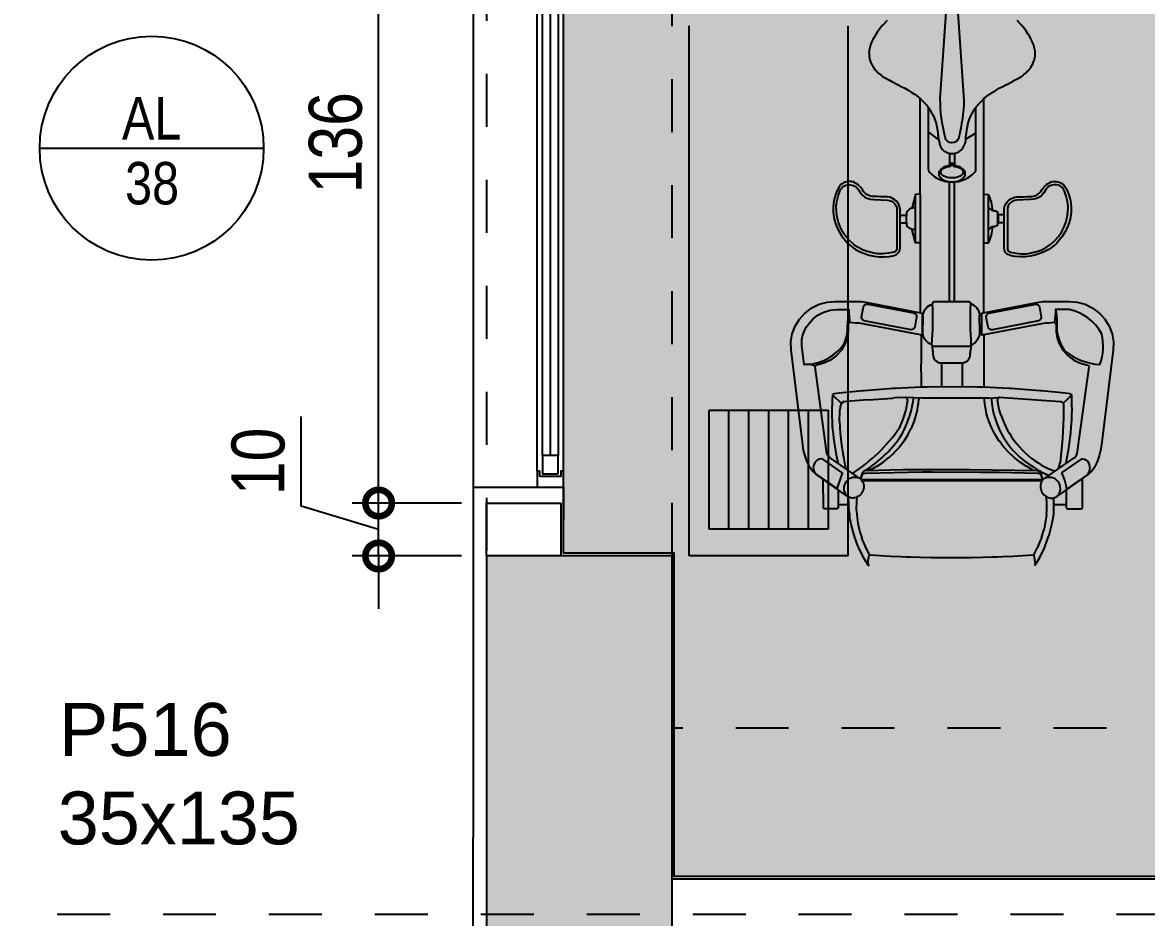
# Model space of a CAD drawing. Header units: metres. Extents: x -23 to 570, y -54 to 184.
# Drawn here: x -22.256 to -20.134, y 3.198 to 4.887 of the extents above; entities that cross this region are included whole.
import ezdxf
from ezdxf.enums import TextEntityAlignment as Align

# ---------------------------------------------------------------- set-up
doc = ezdxf.new("R2010")
doc.units = ezdxf.units.M
doc.header["$PDMODE"] = 35
doc.linetypes.add('DASHEDX2', pattern=[1.5, 1, -0.5])
doc.linetypes.add('ESTILO_TQS_0004', pattern=[1.12, 0.5, -0.2, 0.01, -0.2, 0.01, -0.2])
for name, color, linetype in [('1', 232, 'DASHEDX2'), ('12', 232, 'Continuous'), ('205', 232, 'ESTILO_TQS_0004'), ('4', 2, 'Continuous'), ('9', 232, 'Continuous'), ('ARQ-DIM', 2, 'Continuous'), ('ARQ-PRJ', 7, 'DASHEDX2'), ('ARQ-SIM', 1, 'Continuous'), ('LAY', 7, 'Continuous'), ('PUC$0$ARQ-ALV ACAB', 4, 'Continuous'), ('PUC$0$ARQ-ALV OSSO', 5, 'Continuous'), ('PUC$0$ARQ-AUX', 7, 'Continuous'), ('PUC$0$ARQ-CAX @ 1', 1, 'Continuous')]:
    doc.layers.add(name, color=color, linetype=linetype)
doc.layers.add('PUC$0$ARQ-FORRO', color=9, linetype='Continuous', lineweight=5)
doc.styles.add('Adesa', font='ARIALN.TTF')
doc.styles.get("Standard").update_dxf_attribs({"font": 'arial.ttf'})
doc.dimstyles.new('ADESA 1-0050', dxfattribs={"dimtxt": 0.1, "dimasz": 0.1, "dimexe": 0.05, "dimexo": 0.05, "dimgap": 0.03, "dimtad": 1, "dimdec": 1, "dimlfac": 100, "dimzin": 12, "dimtxsty": 'Adesa', "dimblk": 'DOTSMALL', "dimcen": 1, "dimdle": 0.05, "dimclrd": 1, "dimclre": 1, "dimclrt": 256, "dimazin": 3, "dimtm": 1e-09, "dimtfac": 1, "dimtdec": 1, "dimtmove": 1, "dimatfit": 0, "dimldrblk": 'DOTSMALL', "dimfxl": 0.8, "dimtvp": 2, "dimtolj": 1, "dimtzin": 0, "dimarcsym": 0})

# ---------------------------------------------------------------- blocks, each defined once
blk = doc.blocks.new('_DotSmall')
at = {"color": 0, "linetype": 'ByBlock', "const_width": 0.5}
blk.add_lwpolyline([(-0.0625, 0, 1), (0.0625, 0, 1)], format="xyb", close=True, dxfattribs=at)
blk = doc.blocks.new('*D371')
at = {"layer": 'ARQ-DIM', "color": 1, "lineweight": -2, "transparency": 16777216}
for p, q in [((-21.7299, 3.9738), (-21.7299, 4.1432)), ((-21.5838, 3.9799), (-21.5838, 4.0799)), ((-21.5838, 3.9299), (-21.7299, 3.9738)), ((-21.4274, 3.9799), (-21.6338, 3.9799)), ((-21.5838, 3.88), (-21.5838, 3.9799)), ((-21.5838, 3.88), (-21.5838, 3.9799)), ((-21.4274, 3.88), (-21.6338, 3.88)), ((-21.5838, 3.88), (-21.5838, 3.78))]:
    blk.add_line(p, q, dxfattribs=at)
at = {"layer": 'Defpoints', "color": 0, "transparency": 16777216}
for p in [(-21.5838, 3.9799), (-21.3774, 3.9799, 0), (-21.3774, 3.88, 0)]:
    blk.add_point(p, dxfattribs=at)
at = {"layer": 'ARQ-DIM', "color": 1, "lineweight": -2, "transparency": 16777216, "xscale": 0.1, "yscale": 0.1, "zscale": 0.1}
for p, rotation in [((-21.5838, 3.9799), 270), ((-21.5838, 3.88), 90)]:
    blk.add_blockref('_DotSmall', p, dxfattribs=dict(at, rotation=rotation))
at = {"layer": 'ARQ-DIM', "transparency": 16777216, "insert": (-21.8109, 4.0585), "char_height": 0.1, "attachment_point": 5, "rotation": 90, "style": 'Adesa'}
blk.add_mtext('\\A1;10', dxfattribs=at)
blk = doc.blocks.new('*D372')
at = {"layer": 'ARQ-DIM', "color": 1, "lineweight": -2, "transparency": 16777216}
for p, q in [((-21.5838, 3.9299), (-21.5838, 5.3899)), ((-21.4274, 5.3399), (-21.6338, 5.3399)), ((-21.4274, 3.9799), (-21.6338, 3.9799))]:
    blk.add_line(p, q, dxfattribs=at)
at = {"layer": 'Defpoints', "color": 0, "transparency": 16777216}
for p in [(-21.5838, 5.3399), (-21.3774, 5.3399, 0), (-21.3774, 3.9799, 0)]:
    blk.add_point(p, dxfattribs=at)
at = {"layer": 'ARQ-DIM', "color": 1, "lineweight": -2, "transparency": 16777216, "xscale": 0.1, "yscale": 0.1, "zscale": 0.1}
for p, rotation in [((-21.5838, 5.3399), 90), ((-21.5838, 3.9799), 270)]:
    blk.add_blockref('_DotSmall', p, dxfattribs=dict(at, rotation=rotation))
at = {"layer": 'ARQ-DIM', "transparency": 16777216, "insert": (-21.6649, 4.6599), "char_height": 0.1, "attachment_point": 5, "rotation": 90, "style": 'Adesa'}
blk.add_mtext('\\A1;136', dxfattribs=at)
blk = doc.blocks.new('A$Cf91409fb')
at = {"layer": 'LAY'}
for points in [[(-11.8207, 0.8257), (-11.8282, 0.8178), (-11.8293, 0.8165), (-11.8297, 0.8161), (-11.8351, 0.8094), (-11.837, 0.8066), (-11.8391, 0.8037), (-11.8411, 0.8008), (-11.8439, 0.7961), (-11.8464, 0.792), (-11.8473, 0.7901), (-11.848, 0.7889), (-11.8497, 0.7849), (-11.8505, 0.783), (-11.8511, 0.7816), (-11.8519, 0.7791), (-11.853, 0.7756), (-11.8534, 0.7742), (-11.8536, 0.7733), (-11.8537, 0.7729), (-11.8544, 0.7681), (-11.8545, 0.7673), (-11.8547, 0.7662), (-11.8546, 0.7614), (-11.8546, 0.7606), (-11.8546, 0.7596), (-11.8545, 0.7586), (-11.8539, 0.7555), (-11.8535, 0.7531), (-11.8532, 0.7518), (-11.8524, 0.7496), (-11.8511, 0.7458), (-11.8507, 0.7448), (-11.8502, 0.7439), (-11.8474, 0.7388), (-11.8472, 0.7385), (-11.8471, 0.7382), (-11.8435, 0.7334), (-11.8427, 0.7324), (-11.8426, 0.7322), (-11.8391, 0.7286), (-11.8371, 0.7265), (-11.8368, 0.7262), (-11.8343, 0.7243), (-11.8306, 0.7214), (-11.8298, 0.7209), (-11.829, 0.7203), (-11.8256, 0.7181), (-11.8172, 0.7135), (-11.8161, 0.7129), (-11.813, 0.7111), (-11.8011, 0.7052), (-11.8009, 0.7051), (-11.7925, 0.7008), (-11.7895, 0.6993), (-11.787, 0.6979), (-11.7808, 0.6944), (-11.7789, 0.6933), (-11.775, 0.6907), (-11.7702, 0.6876), (-11.769, 0.6868), (-11.7653, 0.6839), (-11.7606, 0.6803), (-11.7599, 0.6798), (-11.7575, 0.6776), (-11.7539, 0.6743), (-11.7521, 0.6725), (-11.7469, 0.667), (-11.7463, 0.6661), (-11.7445, 0.6638), (-11.7411, 0.6594), (-11.7383, 0.6548), (-11.7377, 0.6539), (-11.7358, 0.6507), (-11.7347, 0.6487), (-11.7346, 0.6484), (-11.7319, 0.6424), (-11.7312, 0.6407), (-11.7309, 0.64), (-11.7282, 0.6317), (-11.7281, 0.631), (-11.7279, 0.6304), (-11.7275, 0.6284), (-11.7263, 0.6226), (-11.7258, 0.6193), (-11.7255, 0.618), (-11.7249, 0.6137), (-11.7238, 0.6053), (-11.723, 0.6004), (-11.7229, 0.5995), (-11.7218, 0.5946), (-11.7218, 0.5944), (-11.7215, 0.5927), (-11.7201, 0.5888), (-11.7201, 0.5886), (-11.7198, 0.5879), (-11.7177, 0.5838), (-11.7175, 0.5836, 0.449809), (-11.6783, 0.5835, 0.159486), (-11.6719, 0.6053), (-11.6708, 0.6137), (-11.6702, 0.618), (-11.67, 0.6193), (-11.6694, 0.6226), (-11.6682, 0.6284), (-11.6678, 0.6304), (-11.6677, 0.631), (-11.6675, 0.6317), (-11.6648, 0.64), (-11.6645, 0.6407), (-11.6638, 0.6424), (-11.6611, 0.6484), (-11.661, 0.6487), (-11.66, 0.6507), (-11.658, 0.6539), (-11.6575, 0.6548), (-11.6547, 0.6594), (-11.6513, 0.6638), (-11.6495, 0.6661), (-11.6488, 0.667), (-11.6436, 0.6725), (-11.6419, 0.6743), (-11.6383, 0.6776), (-11.6358, 0.6798), (-11.6351, 0.6803), (-11.6305, 0.6839), (-11.6267, 0.6868), (-11.6255, 0.6876), (-11.6207, 0.6907), (-11.6168, 0.6933), (-11.6149, 0.6944), (-11.6087, 0.6979), (-11.6062, 0.6993), (-11.6033, 0.7008), (-11.5948, 0.7051), (-11.5947, 0.7052), (-11.5828, 0.7111), (-11.5797, 0.7129), (-11.5786, 0.7135), (-11.5702, 0.7181), (-11.5668, 0.7203), (-11.5659, 0.7209), (-11.5652, 0.7214), (-11.5615, 0.7243), (-11.559, 0.7262), (-11.5587, 0.7265), (-11.5566, 0.7286), (-11.5531, 0.7322), (-11.553, 0.7324), (-11.5522, 0.7334), (-11.5486, 0.7382), (-11.5485, 0.7385), (-11.5483, 0.7388), (-11.5455, 0.7439), (-11.545, 0.7448), (-11.5447, 0.7458), (-11.5433, 0.7496), (-11.5425, 0.7518), (-11.5423, 0.7531), (-11.5418, 0.7555), (-11.5412, 0.7586), (-11.5411, 0.7596), (-11.5411, 0.7606), (-11.5411, 0.7614), (-11.5411, 0.7662), (-11.5412, 0.7673), (-11.5413, 0.7681), (-11.542, 0.7729), (-11.5421, 0.7733), (-11.5423, 0.7742), (-11.5427, 0.7756), (-11.5438, 0.7791), (-11.5446, 0.7816), (-11.5452, 0.783), (-11.546, 0.7849), (-11.5478, 0.7889), (-11.5484, 0.7901), (-11.5494, 0.792), (-11.5518, 0.7961), (-11.5546, 0.8008), (-11.5566, 0.8037), (-11.5587, 0.8066), (-11.5607, 0.8094), (-11.5661, 0.8161), (-11.5664, 0.8165), (-11.5675, 0.8178), (-11.575, 0.8257)], [(-11.6874, 0.8488), (-11.6754, 0.6754, -0.047348), (-11.6849, 0.605, -0.812276), (-11.711, 0.6057, -0.059627), (-11.7202, 0.6782), (-11.7081, 0.8504)], [(-11.7422, 0.5438, 0.189826), (-11.7407, 0.5393, 0.431689), (-11.6549, 0.5393, 0.202758), (-11.6533, 0.5433), (-11.6533, 0.6611)], [(-11.7028, 0.5518, 0.067265), (-11.7119, 0.5495, 0.088718), (-11.7188, 0.5452, 0.129004), (-11.7226, 0.5396, 0.157649), (-11.7227, 0.5336, 0.129514), (-11.7189, 0.5279, 0.089074), (-11.712, 0.5237, 0.067411), (-11.7029, 0.5213, 0.061203), (-11.693, 0.5213, 0.067469), (-11.684, 0.5237, 0.089215), (-11.677, 0.528, 0.129714), (-11.6733, 0.5336, 0.157646), (-11.6733, 0.5396, 0.128803), (-11.6771, 0.5452, 0.088579), (-11.6841, 0.5495, 0.067208), (-11.6932, 0.5518, 0.061205)], [(-11.6932, 0.5518, 0.97229), (-11.7028, 0.5518)], [(-11.6989, 0.5563), (-11.6989, 0.5546), (-11.6989, 0.5538, -0.15411), (-11.6992, 0.5529), (-11.7013, 0.5499)], [(-11.6971, 0.5563), (-11.6971, 0.5546), (-11.6971, 0.5538, 0.15411), (-11.6968, 0.5529), (-11.6947, 0.5499)], [(-11.7013, 0.5499, 0.053785), (-11.7093, 0.5485, 0.076535), (-11.7155, 0.5457, 0.135428), (-11.7189, 0.5419, 0.199813), (-11.7191, 0.5378, 0.145196), (-11.716, 0.534, 0.081147), (-11.7101, 0.5311, 0.055317), (-11.7023, 0.5295, 0.048771), (-11.6938, 0.5295, 0.055279), (-11.6859, 0.5311, 0.081034), (-11.68, 0.534, 0.144967), (-11.6769, 0.5378, 0.19984), (-11.6771, 0.5419, 0.135649), (-11.6805, 0.5457, 0.076635), (-11.6867, 0.5485, 0.053818), (-11.6947, 0.5499, 0.04885)], [(-11.6211, 0.4672, 0.093667), (-11.6291, 0.4972)], [(-11.7666, 0.4724), (-11.7698, 0.4719), (-11.7725, 0.4714), (-11.7747, 0.4709), (-11.7755, 0.4707), (-11.777, 0.4702), (-11.778, 0.4697), (-11.7782, 0.4695), (-11.7814, 0.4665), (-11.7831, 0.4651, 0.083956), (-11.7838, 0.44, 0.243568), (-11.7782, 0.434), (-11.778, 0.4339), (-11.777, 0.4334), (-11.7755, 0.4329), (-11.7747, 0.4327), (-11.7725, 0.4322), (-11.7698, 0.4317), (-11.7666, 0.4311)], [(-11.6291, 0.4062, 0.093667), (-11.6211, 0.4362)], [(-11.8699, -0.0401), (-11.8694, -0.0407), (-11.8679, -0.0423), (-11.8667, -0.0442), (-11.8657, -0.0463), (-11.865, -0.0485), (-11.8648, -0.049), (-11.8644, -0.0513), (-11.8643, -0.0537), (-11.8644, -0.056), (-11.8648, -0.0584), (-11.8655, -0.0608), (-11.8665, -0.0631), (-11.8677, -0.0653), (-11.8692, -0.0673), (-11.8708, -0.0692), (-11.8727, -0.0709), (-11.8747, -0.0723), (-11.8768, -0.0735), (-11.879, -0.0745), (-11.8812, -0.0751), (-11.8835, -0.0754), (-11.8841, -0.0755), (-11.8864, -0.0756), (-11.8887, -0.0753), (-11.8908, -0.0747), (-11.8915, -0.0744), (-11.8978, -0.0707), (-11.9559, -0.0298), (-11.9612, -0.025), (-11.966, -0.0183), (-11.9703, -0.01), (-11.9722, -0.0052), (-11.9755, 0.0038), (-11.9781, 0.0139), (-11.9799, 0.0249), (-12.0019, 0.2043), (-12.0023, 0.2195), (-11.9997, 0.2345), (-11.9943, 0.2488), (-11.9862, 0.2619), (-11.9757, 0.2733), (-11.9746, 0.2742), (-11.9624, 0.2833), (-11.9486, 0.2901), (-11.9337, 0.2942), (-11.9184, 0.2956), (-11.8802, 0.2957), (-11.8688, 0.2952), (-11.8577, 0.2936), (-11.7541, 0.2735), (-11.7541, 0.2316), (-11.8662, 0.2533), (-11.8731, 0.2543), (-11.8802, 0.2546), (-11.8909, 0.2557, 0.301439), (-11.8941, 0.2527, -0.114381), (-11.8998, 0.216), (-11.8998, 0.2159), (-11.9067, 0.2038), (-11.916, 0.1933), (-11.9272, 0.1848), (-11.94, 0.1787), (-11.9515, 0.1757), (-11.9538, 0.1752), (-11.9548, 0.1748), (-11.9556, 0.1742), (-11.9562, 0.1733), (-11.9563, 0.173), (-11.9565, 0.1721), (-11.9574, 0.1734), (-11.9575, 0.1735), (-11.9585, 0.1742), (-11.9592, 0.1746), (-11.9621, 0.1754), (-11.9649, 0.1762), (-11.9689, 0.1764), (-11.9727, 0.1765), (-11.9768, 0.1762), (-11.9812, 0.212), (-11.9815, 0.2234, -0.383943), (-11.9089, 0.2803), (-11.8928, 0.2803), (-11.8927, 0.2759), (-11.8926, 0.2719), (-11.8924, 0.2676), (-11.8921, 0.2639), (-11.8917, 0.2606), (-11.8914, 0.2579), (-11.8909, 0.2558)], [(-11.7334, 0.1924, 0.349614), (-11.7209, 0.1797), (-11.6765, 0.1797, 0.349601), (-11.6635, 0.196), (-11.6634, 0.197), (-11.6632, 0.1989), (-11.6628, 0.2022), (-11.6625, 0.2044), (-11.6621, 0.2078), (-11.662, 0.2089), (-11.6618, 0.2109), (-11.6615, 0.2139, -0.027381), (-11.6625, 0.2911, 0.400188), (-11.6678, 0.295), (-11.7317, 0.295, 0.344495), (-11.7353, 0.2902, -0.031058), (-11.7367, 0.2144, -0.314039), (-11.753, 0.2352), (-11.7523, 0.2698, -0.318493), (-11.7353, 0.2902)], [(-11.6453, 0.2708, 0.27166), (-11.6625, 0.2911)], [(-11.5046, 0.2557), (-11.5153, 0.2546), (-11.5224, 0.2543), (-11.5293, 0.2533), (-11.6414, 0.2316), (-11.6414, 0.2328), (-11.6414, 0.235), (-11.6414, 0.2359), (-11.6414, 0.2388), (-11.6414, 0.2427), (-11.6414, 0.249), (-11.6414, 0.2507), (-11.6414, 0.2594), (-11.6414, 0.2603), (-11.6414, 0.2665), (-11.6414, 0.2694), (-11.6414, 0.2712), (-11.6414, 0.2735), (-11.5378, 0.2936), (-11.5267, 0.2952), (-11.5153, 0.2957), (-11.4771, 0.2956), (-11.4617, 0.2942), (-11.4469, 0.2901), (-11.4331, 0.2833), (-11.4208, 0.2742), (-11.4197, 0.2733), (-11.4093, 0.2619), (-11.4012, 0.2488), (-11.3957, 0.2345), (-11.3932, 0.2195), (-11.3936, 0.2043), (-11.4156, 0.0249), (-11.4174, 0.0139), (-11.42, 0.0038), (-11.4232, -0.0052), (-11.4251, -0.01), (-11.4294, -0.0183), (-11.4343, -0.025), (-11.4395, -0.0298), (-11.4976, -0.0707, 0.796532), (-11.5238, -0.0387), (-11.5255, -0.0401), (-11.526, -0.0407), (-11.5275, -0.0423), (-11.5288, -0.0442), (-11.5298, -0.0463), (-11.5305, -0.0485), (-11.5306, -0.049), (-11.5311, -0.0513), (-11.5312, -0.0537), (-11.5311, -0.056), (-11.5306, -0.0584), (-11.5299, -0.0608), (-11.529, -0.0631), (-11.5277, -0.0653), (-11.5263, -0.0673), (-11.5246, -0.0692), (-11.5228, -0.0709), (-11.5208, -0.0723), (-11.5187, -0.0735), (-11.5165, -0.0745), (-11.5142, -0.0751), (-11.512, -0.0754), (-11.5114, -0.0755), (-11.509, -0.0756), (-11.5068, -0.0753), (-11.5046, -0.0747), (-11.5039, -0.0744), (-11.5019, -0.0736), (-11.5016, -0.0734), (-11.5, -0.0724), (-11.4976, -0.0707)], [(-11.5027, 0.2803, -0.070135), (-11.5003, 0.2535, 0.168646), (-11.4853, 0.2025, 0.152931), (-11.4186, 0.1762, 0.161102), (-11.4159, 0.2347, 0.2253), (-11.4771, 0.2803), (-11.5027, 0.2803, -0.046233), (-11.5046, 0.2557, -0.30186), (-11.5014, 0.2527), (-11.5014, 0.2449, 0.104633), (-11.4957, 0.216), (-11.4956, 0.2159), (-11.4888, 0.2038), (-11.4795, 0.1933), (-11.4683, 0.1848), (-11.4555, 0.1787), (-11.4439, 0.1757), (-11.4417, 0.1752), (-11.4407, 0.1748), (-11.4398, 0.1742), (-11.4393, 0.1733), (-11.4392, 0.173), (-11.4391, 0.1724)], [(-11.9022, 0.2147, 0.116824), (-11.8951, 0.247)], [(-11.7367, 0.2144, 0.365363), (-11.7327, 0.2112), (-11.6656, 0.2112, 0.267959), (-11.6453, 0.2348)], [(-11.9708, 0.1764, 0.223445), (-11.9022, 0.2147)], [(-11.4828, -0.0106), (-11.4825, -0.0093), (-11.481, -0.0014), (-11.4779, 0.0146), (-11.4773, 0.0184), (-11.4766, 0.0232), (-11.4747, 0.0383), (-11.4736, 0.0474), (-11.4728, 0.0583), (-11.4719, 0.0717), (-11.4717, 0.0784), (-11.4713, 0.0937), (-11.4715, 0.0986), (-11.4719, 0.118, 0.26476), (-11.4747, 0.121), (-11.4841, 0.1221), (-11.5293, 0.1267), (-11.5316, 0.127), (-11.5792, 0.1306), (-11.5854, 0.131), (-11.5907, 0.1313), (-11.6384, 0.1335), (-11.6415, 0.1336), (-11.65, 0.1338), (-11.6977, 0.1344), (-11.7454, 0.1338), (-11.7539, 0.1336), (-11.757, 0.1335), (-11.8048, 0.1313), (-11.8101, 0.131), (-11.8163, 0.1306), (-11.8639, 0.127), (-11.8662, 0.1267), (-11.9113, 0.1221), (-11.9207, 0.121, 0.439167), (-11.9235, 0.118, 0.078917), (-11.9131, -0.0102)], [(-11.7962, 0.0388, 0.102103), (-11.7716, 0.1064)], [(-11.782, 0.1102, 0.350831), (-11.7864, 0.1144)], [(-11.6238, 0.1134, 0.250366), (-11.5451, -0.0163)], [(-11.6091, 0.1144, 0.38785), (-11.6119, 0.1093)], [(-11.9041, 0.1058, 0.181418), (-11.9093, 0.0936)], [(-11.487, 0.1016, 0.358317), (-11.493, 0.106)], [(-11.4925, -0.002, 0.035263), (-11.487, 0.1016)], [(-11.9106, 0.0697, 0.041298), (-11.8983, -0.0204)], [(-11.6054, 0.0805, 0.181556), (-11.529, -0.0133)], [(-11.8859, -0.029, 0.100821), (-11.7977, 0.0564)], [(-11.8615, -0.0235, 0.094666), (-11.7962, 0.0388)], [(-11.4397, -0.0099, -0.262772), (-11.4422, -0.0314), (-11.443, -0.0321), (-11.4436, -0.0326), (-11.48, -0.0578), (-11.4805, -0.0581), (-11.481, -0.0583, -0.262293), (-11.482, -0.0569, 0.067039), (-11.4866, -0.0366, -0.081114), (-11.4906, -0.0283), (-11.4903, -0.0278), (-11.4898, -0.0273), (-11.4534, -0.002), (-11.4528, -0.0017), (-11.4519, -0.0014, -0.29489), (-11.4397, -0.01)], [(-11.913, -0.06), (-11.913, -0.0928), (-11.9131, -0.0938), (-11.9138, -0.0949), (-11.9149, -0.0957), (-11.9162, -0.0959), (-11.9391, -0.0959, -0.41262), (-11.9407, -0.0944), (-11.9407, -0.0944), (-11.9407, -0.0932), (-11.9409, -0.0404)], [(-11.8716, -0.0387, 0.796551), (-11.8978, -0.0707)], [(-11.5299, -0.0412, 0.456939), (-11.5278, -0.0371)], [(-11.4825, -0.0601), (-11.4825, -0.0637), (-11.4825, -0.0685), (-11.4825, -0.073), (-11.4825, -0.0773), (-11.4825, -0.0812), (-11.4825, -0.0846), (-11.4825, -0.0875), (-11.4825, -0.0897), (-11.4825, -0.0914), (-11.4825, -0.0924), (-11.4825, -0.0928), (-11.4823, -0.0938), (-11.4816, -0.0949), (-11.4806, -0.0957), (-11.4793, -0.0959), (-11.4547, -0.0959, 0.406198), (-11.4517, -0.0933), (-11.4514, -0.0381)], [(-11.8934, -0.083, 0.043548), (-11.8912, -0.1098)], [(-11.5063, -0.1098, 0.042725), (-11.5061, -0.0751)], [(-11.8778, -0.1071, 0.069926), (-11.8685, -0.15)], [(-11.852, -0.1834, 0.329081), (-11.8548, -0.1852)], [(-11.8568, -0.199, 0.136009), (-11.8547, -0.2043)]]:
    blk.add_lwpolyline(points, format="xyb", dxfattribs=at)
for points in [[(-11.7578, 0.4977), (-11.7578, 0.6778)], [(-11.7422, 0.5433), (-11.7422, 0.6609)], [(-11.638, 0.4059), (-11.638, 0.6778)], [(-11.7422, 0.615), (-11.729, 0.6047), (-11.7231, 0.601)], [(-11.6533, 0.6132), (-11.672, 0.6016)], [(-11.703, 0.5753), (-11.703, 0.5714), (-11.703, 0.5697), (-11.703, 0.5517)], [(-11.6928, 0.5517), (-11.6928, 0.5753)], [(-11.7031, 0.5214), (-11.7031, 0.295)], [(-11.693, 0.295), (-11.693, 0.4354), (-11.693, 0.5214)], [(-11.7578, 0.4059), (-11.7666, 0.4062), (-11.7666, 0.4974), (-11.7737, 0.4711)], [(-11.7578, 0.4977), (-11.7666, 0.4974)], [(-11.7578, 0.4977), (-11.7578, 0.2742)], [(-11.638, 0.4977), (-11.6291, 0.4974)], [(-11.638, 0.2742), (-11.638, 0.4059), (-11.6291, 0.4062), (-11.6289, 0.4972)], [(-11.6289, 0.4724), (-11.6245, 0.4688), (-11.6236, 0.4682), (-11.6225, 0.4677), (-11.622, 0.4675), (-11.6213, 0.4674), (-11.6203, 0.4672), (-11.6191, 0.4671), (-11.6185, 0.467), (-11.6173, 0.4667), (-11.6171, 0.4667), (-11.616, 0.4664), (-11.6152, 0.4661), (-11.6142, 0.4657), (-11.6138, 0.4655), (-11.6134, 0.4654), (-11.6128, 0.465), (-11.6124, 0.4647), (-11.6122, 0.4644), (-11.6119, 0.464), (-11.6118, 0.4636), (-11.6118, 0.44), (-11.6119, 0.4396), (-11.6122, 0.4391), (-11.6124, 0.4389), (-11.6128, 0.4386), (-11.6134, 0.4382), (-11.6138, 0.438), (-11.6142, 0.4379), (-11.6152, 0.4375), (-11.616, 0.4372), (-11.6171, 0.4369), (-11.6173, 0.4368), (-11.6185, 0.4366), (-11.6191, 0.4365), (-11.6203, 0.4363), (-11.6213, 0.4362), (-11.622, 0.436), (-11.6225, 0.4358), (-11.6236, 0.4354), (-11.6245, 0.4348), (-11.6289, 0.4311)], [(-11.7959, 0.4582), (-11.7846, 0.4582), (-11.7846, 0.4557), (-11.7846, 0.4525), (-11.7846, 0.4491), (-11.7846, 0.4459), (-11.7846, 0.4434), (-11.7959, 0.4434)], [(-11.5995, 0.459), (-11.6107, 0.459), (-11.6107, 0.4565), (-11.6107, 0.4533), (-11.6107, 0.4499), (-11.6107, 0.4467), (-11.6107, 0.4443), (-11.5995, 0.4443)], [(-11.7666, 0.4062), (-11.7737, 0.4324)], [(-11.8951, 0.247), (-11.8928, 0.2803)], [(-11.7541, 0.2702), (-11.7523, 0.2698)], [(-11.646, 0.2693), (-11.6414, 0.2702)], [(-11.6453, 0.2348), (-11.646, 0.2693)], [(-11.6453, 0.2705), (-11.6453, 0.2708)], [(-11.6453, 0.2694), (-11.6453, 0.2705)], [(-11.7541, 0.2354), (-11.753, 0.2352)], [(-11.6453, 0.2348), (-11.6414, 0.2354)], [(-11.756, 0.232), (-11.756, 0.1779)], [(-11.7358, 0.2126), (-11.7356, 0.2109), (-11.7354, 0.2092), (-11.7353, 0.2078), (-11.735, 0.2054), (-11.7346, 0.2022), (-11.7344, 0.2003), (-11.734, 0.197), (-11.7333, 0.1918)], [(-11.6373, 0.1334), (-11.6373, 0.2186), (-11.6373, 0.2271), (-11.6373, 0.2324)], [(-11.6864, 0.2112), (-11.6863, 0.2112)], [(-11.6373, 0.198), (-11.6373, 0.1978)], [(-11.6373, 0.1976), (-11.6373, 0.1978)], [(-11.9341, 0.0087), (-11.9565, 0.1721)], [(-11.756, 0.1618), (-11.756, 0.1779)], [(-11.7178, 0.1797), (-11.7178, 0.1342)], [(-11.6781, 0.1342), (-11.6781, 0.1797)], [(-11.4614, 0.0087), (-11.4391, 0.1717)], [(-11.756, 0.1618), (-11.756, 0.1335)], [(-11.6977, 0.1341), (-11.6977, 0.1344)], [(-11.9234, 0.119), (-11.9065, 0.1027)], [(-11.8656, 0.1093), (-11.9041, 0.1058)], [(-11.8561, 0.1101), (-11.8656, 0.1093)], [(-11.8561, 0.1101), (-11.8097, 0.1132)], [(-11.8169, 0.001), (-11.8067, 0.0105), (-11.8063, 0.0109), (-11.7974, 0.0207), (-11.7968, 0.0213), (-11.789, 0.0316), (-11.7881, 0.0327), (-11.7816, 0.043), (-11.7805, 0.0448), (-11.7754, 0.0548), (-11.774, 0.0575), (-11.7702, 0.0669), (-11.7689, 0.0701), (-11.7662, 0.0792), (-11.7649, 0.0835), (-11.7633, 0.0915), (-11.7622, 0.0971), (-11.7614, 0.1038), (-11.7607, 0.111)], [(-11.7864, 0.1144), (-11.8062, 0.1134), (-11.8097, 0.1132)], [(-11.782, 0.1102), (-11.782, 0.1098), (-11.782, 0.1091), (-11.7853, 0.091), (-11.7905, 0.0734), (-11.7977, 0.0564)], [(-11.7537, 0.1132), (-11.7864, 0.1144)], [(-11.7716, 0.1064), (-11.7708, 0.1107)], [(-11.7708, 0.1107), (-11.7709, 0.1138)], [(-11.7607, 0.111), (-11.7588, 0.1134)], [(-11.6294, 0.113), (-11.7537, 0.1132)], [(-11.5806, 0.001), (-11.5908, 0.0105), (-11.5913, 0.0109), (-11.6001, 0.0207), (-11.6007, 0.0213), (-11.6085, 0.0316), (-11.6094, 0.0327), (-11.6159, 0.043), (-11.617, 0.0448), (-11.6221, 0.0548), (-11.6235, 0.0575), (-11.6273, 0.0669), (-11.6286, 0.0701), (-11.6313, 0.0792), (-11.6326, 0.0835), (-11.6342, 0.0915), (-11.6354, 0.0971), (-11.6361, 0.1038), (-11.6371, 0.1132)], [(-11.6294, 0.113), (-11.6091, 0.1144)], [(-11.6054, 0.0805), (-11.6087, 0.0914), (-11.6119, 0.1093)], [(-11.493, 0.106), (-11.6091, 0.1144)], [(-11.4722, 0.1187), (-11.4767, 0.1144), (-11.4776, 0.1136), (-11.4806, 0.1107), (-11.488, 0.1037)], [(-11.9106, 0.0697), (-11.9097, 0.0874), (-11.9097, 0.0889), (-11.9093, 0.0936)], [(-11.9281, 0.0001), (-11.9293, 0.0012), (-11.9323, 0.0054), (-11.9341, 0.0087)], [(-11.8722, -0.0384), (-11.9281, 0.0001)], [(-11.8536, -0.0232), (-11.8516, -0.0222), (-11.841, -0.0163), (-11.8395, -0.0154), (-11.8286, -0.0082), (-11.8279, -0.0076), (-11.817, 0.0009)], [(-11.5439, -0.0233), (-11.5459, -0.0222), (-11.5566, -0.0163), (-11.558, -0.0154), (-11.5689, -0.0082), (-11.5696, -0.0076), (-11.5805, 0.0009)], [(-11.5232, -0.0384), (-11.4674, 0.0001)], [(-11.4674, 0.0001), (-11.4661, 0.0012), (-11.4631, 0.0054), (-11.4614, 0.0087)], [(-11.544, -0.0171), (-11.5451, -0.0163)], [(-11.5434, -0.0175), (-11.544, -0.0171)], [(-11.5319, -0.0246), (-11.5434, -0.0175)], [(-11.529, -0.0133), (-11.5165, -0.0195), (-11.5033, -0.0247)], [(-11.4925, -0.002), (-11.4931, -0.0048), (-11.4975, -0.0207)], [(-11.8699, -0.0401), (-11.8716, -0.0387)], [(-11.8689, -0.0342), (-11.869, -0.0345), (-11.8705, -0.0397)], [(-11.8672, -0.0308), (-11.8687, -0.0339), (-11.8698, -0.0371)], [(-11.8676, -0.0412), (-11.868, -0.0411), (-11.8692, -0.0409), (-11.8693, -0.0409)], [(-11.8689, -0.0342), (-11.8677, -0.0303), (-11.8657, -0.0259)], [(-11.8679, -0.0426), (-11.8676, -0.0425), (-11.8651, -0.0422)], [(-11.5299, -0.0412), (-11.8676, -0.0412)], [(-11.8664, -0.0299), (-11.8672, -0.0308)], [(-11.8663, -0.0298), (-11.865, -0.0293), (-11.8648, -0.0292), (-11.8632, -0.0289), (-11.8628, -0.0288), (-11.8613, -0.0288), (-11.7536, -0.0264), (-11.7352, -0.026), (-11.6439, -0.0266), (-11.609, -0.0268), (-11.5363, -0.0288), (-11.5347, -0.0288), (-11.5343, -0.0289), (-11.5327, -0.0292), (-11.5325, -0.0293), (-11.5312, -0.0298)], [(-11.8598, -0.0234), (-11.8615, -0.0235), (-11.863, -0.0239), (-11.8634, -0.024), (-11.8646, -0.0246), (-11.865, -0.0249), (-11.8654, -0.0254), (-11.8657, -0.0259)], [(-11.8651, -0.0422), (-11.5325, -0.0422)], [(-11.8598, -0.0234), (-11.7906, -0.022), (-11.6641, -0.0215), (-11.5377, -0.0234)], [(-11.5377, -0.0234), (-11.536, -0.0235), (-11.5345, -0.0239), (-11.5341, -0.024), (-11.533, -0.0246), (-11.5326, -0.0249), (-11.5321, -0.0254), (-11.5318, -0.0259)], [(-11.5325, -0.0422), (-11.5299, -0.0425), (-11.5297, -0.0426), (-11.5295, -0.0426), (-11.5281, -0.0432)], [(-11.531, -0.0252), (-11.5319, -0.0246)], [(-11.5286, -0.0342), (-11.5298, -0.0303), (-11.5318, -0.0259)], [(-11.5312, -0.0299), (-11.5303, -0.0308)], [(-11.531, -0.0252), (-11.5191, -0.0312)], [(-11.5278, -0.0371), (-11.5289, -0.0339), (-11.5303, -0.0308)], [(-11.5278, -0.0371), (-11.5285, -0.0345), (-11.5286, -0.0342)], [(-11.5152, -0.0329), (-11.5181, -0.0317), (-11.5191, -0.0312)], [(-11.8936, -0.0736), (-11.8938, -0.0781), (-11.8937, -0.0794), (-11.8934, -0.083)], [(-11.8775, -0.0738), (-11.8784, -0.082), (-11.8784, -0.0822), (-11.8786, -0.0971), (-11.8784, -0.0996), (-11.8778, -0.1071)], [(-11.5197, -0.1074), (-11.5191, -0.0996), (-11.5189, -0.0971), (-11.5192, -0.0822), (-11.5192, -0.082), (-11.5201, -0.0727)], [(-11.913, -0.088), (-11.8932, -0.088)], [(-11.5055, -0.088), (-11.4825, -0.088)], [(-11.8559, -0.2027), (-11.8644, -0.1888), (-11.8739, -0.1697), (-11.8756, -0.1656), (-11.8813, -0.1501), (-11.8829, -0.1456), (-11.8882, -0.1253), (-11.8912, -0.1098)], [(-11.5416, -0.2027), (-11.5331, -0.1888), (-11.5236, -0.1697), (-11.522, -0.1656), (-11.5162, -0.1501), (-11.5146, -0.1456), (-11.5093, -0.1253), (-11.5063, -0.1098)], [(-11.5197, -0.1074), (-11.5242, -0.1344)], [(-11.5289, -0.1498), (-11.5242, -0.1344)], [(-11.8528, -0.1835), (-11.8605, -0.1691), (-11.8608, -0.1686), (-11.8614, -0.1671), (-11.8668, -0.1547), (-11.8672, -0.1538), (-11.8684, -0.1504), (-11.8685, -0.15)], [(-11.529, -0.15), (-11.5291, -0.1504), (-11.5304, -0.1538), (-11.5308, -0.1547), (-11.5361, -0.1671), (-11.5368, -0.1686), (-11.537, -0.1691), (-11.5443, -0.1827)], [(-11.856, -0.1923), (-11.8558, -0.1908), (-11.8553, -0.188), (-11.8548, -0.1852)], [(-11.6988, -0.1885), (-11.7089, -0.1885), (-11.7332, -0.1882), (-11.7373, -0.1881), (-11.7575, -0.1877), (-11.7754, -0.1872), (-11.7759, -0.1872), (-11.7851, -0.1869), (-11.7948, -0.1865), (-11.8141, -0.1856), (-11.8144, -0.1856), (-11.8236, -0.1851), (-11.833, -0.1846), (-11.8425, -0.184), (-11.852, -0.1834)], [(-11.5456, -0.1834), (-11.555, -0.184), (-11.5645, -0.1846), (-11.574, -0.1851), (-11.5831, -0.1856), (-11.5834, -0.1856), (-11.6028, -0.1865), (-11.6124, -0.1869), (-11.6216, -0.1872), (-11.6221, -0.1872), (-11.64, -0.1877), (-11.6602, -0.1881), (-11.6643, -0.1882), (-11.6765, -0.1884), (-11.6886, -0.1885), (-11.6988, -0.1885)], [(-11.5451, -0.1833), (-11.5456, -0.1834)], [(-11.5447, -0.1831), (-11.545, -0.1833)], [(-11.5449, -0.1834), (-11.5447, -0.1835), (-11.5444, -0.1836), (-11.5441, -0.1837), (-11.544, -0.1838), (-11.5436, -0.1841), (-11.5433, -0.1844)], [(-11.5446, -0.183), (-11.5447, -0.1831)], [(-11.5443, -0.1827), (-11.5446, -0.183)], [(-11.5432, -0.1844), (-11.5427, -0.1852)], [(-11.5415, -0.1923), (-11.5418, -0.1908), (-11.5422, -0.188), (-11.5427, -0.1852)], [(-11.8568, -0.199), (-11.8567, -0.1978), (-11.8565, -0.196), (-11.856, -0.1923)], [(-11.5407, -0.199), (-11.5408, -0.1978), (-11.541, -0.196), (-11.5415, -0.1923)]]:
    blk.add_lwpolyline(points, dxfattribs=at)
for points in [[(-11.7959, 0.4692, 0.056656), (-11.7968, 0.4749, 0.295582), (-11.8197, 0.4928, -0.019788), (-11.8456, 0.4937, -0.230191), (-11.865, 0.503, 0.173098), (-11.8848, 0.5211, 0.226518), (-11.908, 0.516, 0.165525), (-11.9225, 0.4663), (-11.9224, 0.4638), (-11.922, 0.4598, 0.183891), (-11.8879, 0.3989, 0.188055), (-11.8168, 0.3804, 0.085958), (-11.8028, 0.3842), (-11.8021, 0.3846), (-11.8, 0.3864), (-11.7988, 0.3878), (-11.7977, 0.3893), (-11.7966, 0.3919), (-11.7964, 0.3927), (-11.7959, 0.3964)], [(-11.5498, 0.4937, 0.230191), (-11.5304, 0.503, -0.173098), (-11.5106, 0.5211, -0.226518), (-11.4875, 0.516, -0.165525), (-11.4729, 0.4663), (-11.473, 0.4638), (-11.4734, 0.4598, -0.183891), (-11.5075, 0.3989, -0.188055), (-11.5787, 0.3804, -0.085958), (-11.5926, 0.3842), (-11.5933, 0.3846), (-11.5955, 0.3864), (-11.5967, 0.3878), (-11.5977, 0.3893), (-11.5988, 0.3919), (-11.5991, 0.3927), (-11.5995, 0.3964), (-11.5995, 0.4692, -0.056656), (-11.5986, 0.4749, -0.295582), (-11.5758, 0.4928, 0.019788)], [(-11.7704, 0.2738, -0.414146), (-11.7652, 0.2665), (-11.7683, 0.2474, -0.414198), (-11.7756, 0.2422), (-11.7782, 0.2426), (-11.8638, 0.2592, -0.415114), (-11.8688, 0.2666), (-11.8651, 0.2855, -0.414166), (-11.8576, 0.2905), (-11.8569, 0.2904)], [(-11.6296, 0.2469), (-11.6333, 0.2658, -0.415114), (-11.6283, 0.2732), (-11.5427, 0.2898), (-11.5401, 0.2902, -0.414198), (-11.5328, 0.285), (-11.5297, 0.2659, -0.414146), (-11.5349, 0.2586), (-11.6214, 0.242), (-11.6222, 0.2419, -0.414166)], [(-11.9532, -0.0314), (-11.9525, -0.0321), (-11.9518, -0.0326), (-11.9154, -0.0578), (-11.915, -0.0581), (-11.9145, -0.0583), (-11.9048, -0.0283), (-11.9052, -0.0278), (-11.9057, -0.0273), (-11.9421, -0.002), (-11.9427, -0.0017), (-11.9436, -0.0014, 0.715477)]]:
    blk.add_lwpolyline(points, format="xyb", close=True, dxfattribs=at)
for points in [[(-11.802, 0.4681), (-11.802, 0.3964), (-11.8022, 0.3943), (-11.803, 0.3924), (-11.8043, 0.3907), (-11.806, 0.3894), (-11.8079, 0.3886), (-11.8177, 0.3864), (-11.8278, 0.3854), (-11.8378, 0.3856), (-11.8478, 0.387), (-11.8576, 0.3895), (-11.867, 0.3932), (-11.8758, 0.3979), (-11.8841, 0.4037), (-11.8916, 0.4104), (-11.8983, 0.418), (-11.9041, 0.4262), (-11.9088, 0.4352), (-11.9124, 0.4445), (-11.915, 0.4543), (-11.9163, 0.4643), (-11.9165, 0.4744), (-11.9154, 0.4844), (-11.9132, 0.4942), (-11.9099, 0.5037), (-11.9079, 0.5073), (-11.9053, 0.5104), (-11.9021, 0.5129), (-11.8984, 0.5147), (-11.8945, 0.5157), (-11.8904, 0.5158), (-11.8864, 0.5152), (-11.8826, 0.5137), (-11.8792, 0.5115), (-11.8763, 0.5087), (-11.8741, 0.5053), (-11.8709, 0.5004), (-11.867, 0.4961), (-11.8623, 0.4926), (-11.8571, 0.49), (-11.8516, 0.4883), (-11.8458, 0.4876), (-11.8199, 0.4867), (-11.8159, 0.4861), (-11.8121, 0.4846), (-11.8087, 0.4824), (-11.8059, 0.4795), (-11.8037, 0.476), (-11.8024, 0.4722)], [(-11.5934, 0.4681), (-11.5934, 0.3964), (-11.5932, 0.3943), (-11.5924, 0.3924), (-11.5911, 0.3907), (-11.5895, 0.3894), (-11.5875, 0.3886), (-11.5777, 0.3864), (-11.5677, 0.3854), (-11.5576, 0.3856), (-11.5476, 0.387), (-11.5378, 0.3895), (-11.5285, 0.3932), (-11.5196, 0.3979), (-11.5113, 0.4037), (-11.5038, 0.4104), (-11.4971, 0.418), (-11.4914, 0.4262), (-11.4866, 0.4352), (-11.483, 0.4445), (-11.4805, 0.4543), (-11.4791, 0.4643), (-11.479, 0.4744), (-11.48, 0.4844), (-11.4822, 0.4942), (-11.4856, 0.5037), (-11.4875, 0.5073), (-11.4901, 0.5104), (-11.4934, 0.5129), (-11.497, 0.5147), (-11.5009, 0.5157), (-11.505, 0.5158), (-11.509, 0.5152), (-11.5128, 0.5137), (-11.5162, 0.5115), (-11.5191, 0.5087), (-11.5214, 0.5053), (-11.5245, 0.5004), (-11.5285, 0.4961), (-11.5331, 0.4926), (-11.5383, 0.49), (-11.5438, 0.4883), (-11.5496, 0.4876), (-11.5755, 0.4867), (-11.5796, 0.4861), (-11.5834, 0.4846), (-11.5867, 0.4824), (-11.5896, 0.4795), (-11.5917, 0.476), (-11.593, 0.4722)], [(-11.5449, -0.1834), (-11.5448, -0.1832)]]:
    blk.add_lwpolyline(points, close=True, dxfattribs=at)
blk = doc.blocks.new('PUC$0$pl apto tipo 1 puc')
at = {"layer": 'PUC$0$ARQ-ALV ACAB'}
blk.add_lwpolyline([(-31.1733, -3.275), (-36.3732, -3.275)], dxfattribs=at)
at = {"layer": 'PUC$0$ARQ-ALV OSSO'}
blk.add_lwpolyline([(-31.1733, -3.27), (-36.3732, -3.27)], dxfattribs=at)
blk = doc.blocks.new('*U2450')
at = {"color": 0, "linetype": 'ByBlock', "ltscale": 0.5}
for points in [[(0.02, -0.045), (0.02, -0.045), (0.02, -0.045), (0.02, -0.045), (0.02, -0.045), (0.02, -0.045), (0.02, -0.045), (0.02, -0.045), (0.02, -0.045), (0.03, -0.045), (0.03, -0.05), (0, -0.05), (0, 0), (0.03, 0), (0.03, -0.005), (0.02, -0.005), (0.02, -0.045)], [(1.28, -0.045), (1.28, -0.045), (1.28, -0.045), (1.28, -0.045), (1.28, -0.045), (1.28, -0.045), (1.28, -0.045), (1.28, -0.045), (1.28, -0.045), (1.27, -0.045), (1.27, -0.05), (1.3, -0.05), (1.3, 0), (1.27, 0), (1.27, -0.005), (1.28, -0.005), (1.28, -0.045)], [(0.025, -0.01), (0.06, -0.01), (0.06, -0.04), (0.025, -0.04)], [(1.275, -0.01), (1.24, -0.01), (1.24, -0.04), (1.275, -0.04)]]:
    blk.add_lwpolyline(points, close=True, dxfattribs=at)
at = {"color": 8, "linetype": 'ByBlock', "ltscale": 0.5}
for points in [[(1.27, 0), (0.03, 0)], [(1.27, -0.05), (0.03, -0.05)]]:
    blk.add_lwpolyline(points, dxfattribs=at)
at = {"color": 7, "linetype": 'ByBlock', "ltscale": 0.5}
blk.add_lwpolyline([(1.24, -0.01), (1.24, -0.04), (0.06, -0.04), (0.06, -0.01)], close=True, dxfattribs=at)
blk.add_lwpolyline([(0.06, -0.025), (1.24, -0.025)], dxfattribs=at)
blk = doc.blocks.new('PUC$0$forro area comum')
at = {"layer": 'PUC$0$ARQ-FORRO'}
h = blk.add_hatch(color=256, dxfattribs=at)
h.dxf.hatch_style = 1
h.paths.add_polyline_path([(-21.0257, 3.275), (-21.0257, 3.885), (-21.2352, 3.8853), (-21.2345, 5.3849), (-21.025, 5.3849), (-21.025, 5.9949), (-21.1845, 5.9949), (-21.1845, 8.725), (-21.0233, 8.725), (-21.0233, 8.995), (-15.835, 8.995), (-15.835, 8.7249), (-16.035, 8.7249), (-16.035, 8.4249), (-8.8033, 8.4249), (-8.8033, 4.1049), (-10.025, 4.1049), (-10.025, 4.9249), (-10.4353, 4.9246), (-10.4353, 4.1049), (-11.3354, 4.1049), (-11.3363, 3.71), (-15.835, 3.7106), (-15.835, 3.275)])
blk.add_lwpolyline([(-21.0257, 3.275), (-21.0257, 3.885), (-21.2352, 3.8853), (-21.2345, 5.3849), (-21.025, 5.3849), (-21.025, 5.9949), (-21.1845, 5.9949), (-21.1845, 8.725), (-21.0233, 8.725), (-21.0233, 8.995), (-15.835, 8.995), (-15.835, 8.7249), (-16.035, 8.7249), (-16.035, 8.4249), (-8.8033, 8.4249), (-8.8033, 4.1049), (-10.025, 4.1049), (-10.025, 4.9249), (-10.4353, 4.9246), (-10.4353, 4.1049), (-11.3354, 4.1049), (-11.3363, 3.71), (-15.835, 3.7106), (-15.835, 3.275)], close=True, dxfattribs=at)
blk = doc.blocks.new('PUC')
at = {"layer": 'PUC$0$ARQ-ALV ACAB', "elevation": 0}
blk.add_lwpolyline([(-21.4055, 2.688), (-21.405, 4.0099), (-21.235, 4.0099), (-21.2352, 3.885)], dxfattribs=at)
at = {"layer": 'PUC$0$ARQ-ALV ACAB'}
blk.add_lwpolyline([(-21.0257, 3.2743), (-21.0257, 3.885), (-21.2352, 3.885)], dxfattribs=at)
at = {"layer": 'PUC$0$ARQ-ALV OSSO', "elevation": 0}
blk.add_lwpolyline([(-21.38, 3.88), (-21.38, 3.9799), (-21.24, 3.9799), (-21.24, 3.88)], dxfattribs=at)
at = {"layer": 'PUC$0$ARQ-AUX', "elevation": 0}
blk.add_lwpolyline([(-21.405, 4.0099), (-21.4049, 5.3099)], dxfattribs=at)
at = {"layer": 'PUC$0$ARQ-ALV OSSO', "xscale": -1, "rotation": 180}
blk.add_blockref('PUC$0$pl apto tipo 1 puc', (15.3432, 0), dxfattribs=at)
at = {"layer": 'PUC$0$ARQ-CAX @ 1', "rotation": 270}
blk.add_blockref('*U2450', (-21.2347, 5.3099, 0), dxfattribs=at)
at = {"layer": 'PUC$0$ARQ-FORRO'}
blk.add_blockref('PUC$0$forro area comum', (0, 0), dxfattribs=at)
blk = doc.blocks.new('TIPO COTA$0$Chamada_planta')
at = {"layer": 'ARQ-SIM'}
blk.add_line((-1.409, 0), (1.409, 0), dxfattribs=at)
blk.add_circle((0, 0), 1.409, dxfattribs=at)
at = {"layer": 'ARQ-SIM', "color": 2, "style": 'Adesa'}
for tag, p in [('NUMERO', (0, 0.234)), ('C.D.', (0, -0.272))]:
    blk.add_attdef(tag, text='', height=0.5, dxfattribs=at).set_placement(p, align=Align.MIDDLE_CENTER)
blk = doc.blocks.new('A$C30edfc2d')
at = {"layer": 'ARQ-PRJ'}
for p, q in [((0.3826, -5.5494, 0), (0.3826, -1.7764, 0)), ((0.6826, -5.5494, 0), (0.6826, -1.7764, 0)), ((0.6826, -5.5494, 0), (0.3826, -5.5494, 0))]:
    blk.add_line(p, q, dxfattribs=at)
at = {"layer": 'ARQ-PRJ', "ltscale": 0.5}
for p, q in [((0.4576, -5.4994, 0), (0.4576, -5.2744, 0)), ((0.4951, -5.4994, 0), (0.4951, -5.2744, 0)), ((0.5326, -5.4994, 0), (0.5326, -5.2744, 0)), ((0.5701, -5.4994, 0), (0.5701, -5.2744, 0)), ((0.6076, -5.4994, 0), (0.6076, -5.2744, 0))]:
    blk.add_line(p, q, dxfattribs=at)
at = {"layer": 'ARQ-PRJ', "ltscale": 0.5, "elevation": 0}
blk.add_lwpolyline([(0.4201, -5.2744), (0.6451, -5.2744), (0.6451, -5.4994), (0.4201, -5.4994)], close=True, dxfattribs=at)
blk = doc.blocks.new('est-lo-07-6sb-r00')
at = {"layer": '4'}
h = blk.add_hatch(color=8, dxfattribs=at)
h.dxf.hatch_style = 1
h.paths.add_polyline_path([(213.004314, 592.98646), (232.004314, 592.98646), (232.004314, 743.98646), (213.004314, 743.98646)], flags=17)
h.paths.add_polyline_path([(517.003016, 942.98646), (353.003016, 942.98646), (353.003016, 923.986062), (498.003016, 923.986062), (498.003016, 465.008359), (498.003039, 465.008359), (498.003039, 450.008359), (498.003039, 395.98646), (517.003016, 395.98646)])
h.paths.add_polyline_path([(3672.003309, 253.001099), (3672.003309, 388.001099), (3637.003309, 388.001099), (3637.003309, 253.001099)])
h.paths.add_polyline_path([(3637.003309, 942.98646), (3637.003194, 872.98646), (3653.003309, 872.98646), (3653.003309, 599.001099), (3637.003309, 599.001099), (3637.003309, 539.001099), (3672.003309, 539.001099), (3672.003309, 942.98646)])
h.paths.add_polyline_path([(3672.003424, 102.001099), (3637.003309, 102.001099), (3637.003309, 42.001099), (3653.003307, 42.001099), (3653.003307, -229.998901), (3637.003309, -229.998901), (3637.003309, -299.998901), (3672.003424, -299.998901)])
h.paths.add_polyline_path([(3075.003309, -299.999844), (3110.003309, -299.999844), (3110.003309, -199.999844), (3075.003309, -199.999844)])
h.paths.add_polyline_path([(3075.003309, 270.500177), (3110.003309, 270.500177), (3110.003309, 370.500177), (3075.003309, 370.500177)])
h.paths.add_polyline_path([(520.003309, 942.98646), (520.003309, 395.98646), (555.003309, 395.98646), (555.003309, 451.98646), (539.003309, 451.98646), (539.003309, 872.98646), (555.003309, 872.98646), (555.003309, 942.98646)])
h.paths.add_polyline_path([(-2102.995138, 253.000177), (-2102.995138, 388.000177), (-2137.995138, 388.000177), (-2137.995138, 253.000177)])
h.paths.add_polyline_path([(-2137.995138, 101.999935), (-2137.995138, -299.999844), (-2102.995138, -299.999844), (-2102.995138, -229.999844), (-2118.995138, -229.999844), (-2118.995138, 41.999935), (-2102.995138, 41.999935), (-2102.995138, 101.999935)])
h.paths.add_polyline_path([(-2137.995141, 942.98646), (-2137.995141, 538.988972), (-2102.995141, 538.988972), (-2102.995141, 598.988972), (-2118.995141, 598.988972), (-2118.995141, 872.98646), (-2102.995141, 872.98646), (-2102.995141, 942.98646)])
h.paths.add_polyline_path([(520.003309, 245.003526), (520.003309, -299.999844), (555.003309, -299.999844), (555.003309, -229.999844), (539.003309, -229.999844), (539.003309, 185.003526), (555.003309, 185.003526), (555.003309, 245.003526)])
h.paths.add_polyline_path([(-34.995574, 942.98646), (-34.995574, 872.98646), (-18.995574, 872.98646), (-18.995574, 455.98646), (-34.995574, 455.98646), (-34.995574, 395.98646), (232.004426, 395.98646), (232.004426, 481.98646), (213.004426, 481.98646), (213.004426, 414.98646), (0.004426, 414.98646), (0.004426, 923.98646), (213.004426, 923.98646), (213.004426, 854.98646), (232.004426, 854.98646), (232.004426, 923.98646), (252.004426, 923.98646), (252.004426, 942.98646)])
h.paths.add_polyline_path([(3075.003309, 842.98646), (3110.003309, 842.98646), (3110.003309, 942.98646), (3075.003309, 942.98646)])
h.paths.add_polyline_path([(2530.003309, -299.999844), (2570.003309, -299.999844), (2570.003309, -199.999844), (2530.003309, -199.999844)])
h.paths.add_polyline_path([(2530.003309, 145.003526), (2570.003309, 145.003526), (2570.003309, 245.003526), (2530.003309, 245.003526)])
h.paths.add_polyline_path([(2530.003309, 395.98646), (2570.003309, 395.98646), (2570.003309, 495.98646), (2530.003309, 495.98646)])
h.paths.add_polyline_path([(2530.003309, 842.98646), (2570.003309, 842.98646), (2570.003309, 942.98646), (2530.003309, 942.98646)])
h.paths.add_polyline_path([(1995.003309, -299.999844), (2030.003309, -299.999844), (2030.003309, -199.999844), (1995.003309, -199.999844)])
h.paths.add_polyline_path([(1995.003309, 145.003526), (2030.003309, 145.003526), (2030.003309, 245.003526), (1995.003309, 245.003526)])
h.paths.add_polyline_path([(1995.003309, 395.98646), (2030.003309, 395.98646), (2030.003309, 495.98646), (1995.003309, 495.98646)])
h.paths.add_polyline_path([(1995.003309, 842.98646), (2030.003309, 842.98646), (2030.003309, 942.98646), (1995.003309, 942.98646)])
h.paths.add_polyline_path([(1460.003309, -299.999844), (1495.003309, -299.999844), (1495.003309, -199.999844), (1460.003309, -199.999844)])
h.paths.add_polyline_path([(1460.003309, 145.003526), (1495.003309, 145.003526), (1495.003309, 245.003526), (1460.003309, 245.003526)])
h.paths.add_polyline_path([(1460.176641, 395.98646), (1495.176641, 395.98646), (1495.176641, 495.98646), (1460.176641, 495.98646)])
h.paths.add_polyline_path([(1460.003309, 842.98646), (1495.003309, 842.98646), (1495.003309, 942.98646), (1460.003309, 942.98646)])
h.paths.add_polyline_path([(925.003309, -299.999844), (960.003309, -299.999844), (960.003309, -199.999844), (925.003309, -199.999844)])
h.paths.add_polyline_path([(925.003309, 145.003526), (960.003309, 145.003526), (960.003309, 245.003526), (925.003309, 245.003526)])
h.paths.add_polyline_path([(925.003309, 395.98646), (960.003309, 395.98646), (960.003309, 495.98646), (925.003309, 495.98646)])
h.paths.add_polyline_path([(925.003309, 842.98646), (960.003309, 842.98646), (960.003309, 942.98646), (925.003309, 942.98646)])
h.paths.add_polyline_path([(-1582.999721, -299.999844), (-1547.999721, -299.999844), (-1547.999721, -199.999844), (-1582.999721, -199.999844)])
h.paths.add_polyline_path([(-500.999721, -299.999844), (-465.999721, -299.999844), (-465.999721, -199.999844), (-500.999721, -199.999844)])
h.paths.add_polyline_path([(-1042.999721, -299.999844), (-1002.999721, -299.999844), (-1002.999721, -199.999844), (-1042.999721, -199.999844)])
h.paths.add_polyline_path([(-500.999721, 145.003526), (-465.999721, 145.003526), (-465.999721, 245.003526), (-500.999721, 245.003526)])
h.paths.add_polyline_path([(-1042.999721, 145.003526), (-1002.999721, 145.003526), (-1002.999721, 245.003526), (-1042.999721, 245.003526)])
h.paths.add_polyline_path([(-500.999721, 395.98646), (-465.999721, 395.98646), (-465.999721, 495.98646), (-500.999721, 495.98646)])
h.paths.add_polyline_path([(-1042.999721, 395.98646), (-1002.999721, 395.98646), (-1002.999721, 495.98646), (-1042.999721, 495.98646)])
h.paths.add_polyline_path([(-1582.999721, 270.500177), (-1547.999721, 270.500177), (-1547.999721, 370.500177), (-1582.999721, 370.500177)])
h.paths.add_polyline_path([(-500.999721, 842.98646), (-465.999721, 842.98646), (-465.999721, 942.98646), (-500.999721, 942.98646)])
h.paths.add_polyline_path([(-1042.999721, 842.98646), (-1002.999721, 842.98646), (-1002.999721, 942.98646), (-1042.999721, 942.98646)])
h.paths.add_polyline_path([(-1582.999721, 842.98646), (-1547.999721, 842.98646), (-1547.999721, 942.98646), (-1582.999721, 942.98646)])
h.paths.add_polyline_path([(-35, 245.003526), (-35, 185.003526), (-19, 185.003526), (-19, -230), (-35, -230), (-35, -300), (517, -300), (517, 245), (498, 245), (498, -281), (0, -281), (0, -19), (255, -19), (255, 245.003526), (178.5, 245.003526), (178.5, 226.003526), (236, 226.003526), (236, 0), (0, 0), (0, 226.003526), (57.5, 226.003526), (57.5, 245.003526)])
at = {"layer": '1'}
for points in [[(-2137.995138, 538.988972), (-2137.995138, 388.000177)], [(-2102.995138, 388.000177), (-2102.995138, 538.988972)], [(-1740.97815, 355.500177), (-2102.995138, 355.500177)]]:
    blk.add_lwpolyline(points, dxfattribs=at)
at = {"layer": '205'}
blk.add_line((-2259.087141, 320.423392), (3872.599049, 320.423392), dxfattribs=at)
at = {"layer": '4', "linetype": 'Continuous'}
blk.add_lwpolyline([(-2102.995138, 253.000177), (-2102.995138, 388.000177), (-2137.995138, 388.000177), (-2137.995138, 253.000177), (-2102.995138, 253.000177)], dxfattribs=at)
at = {"layer": '12', "linetype": 'Continuous'}
blk.add_text('35x135', height=9.975, dxfattribs=at).set_placement((-2218.959979, 333.564608))
at = {"layer": '9', "linetype": 'Continuous'}
blk.add_text('P516', height=10, dxfattribs=at).set_placement((-2218.743712, 350.265333))

msp = doc.modelspace()

# ---------------------------------------------------------------- block references
for name, p in [('PUC', (0, 0)), ('A$Cf91409fb', (-8.8034, 4.0649))]:
    msp.add_blockref(name, p)
at = {"linetype": 'Continuous', "xscale": 0.01, "yscale": 0.01, "zscale": 0.01}
msp.add_blockref('est-lo-07-6sb-r00', (0, 0), dxfattribs=at)
at = {"layer": 'ARQ-DIM'}
msp.add_blockref('A$C30edfc2d', (-21.38, 9.4299), dxfattribs=at)
at = {"layer": 'ARQ-SIM'}
ref = msp.add_blockref('TIPO COTA$0$Chamada_planta', (-22.0123, 4.6497), dxfattribs=dict(at, xscale=0.15, yscale=0.15, zscale=0.15))
ref.add_attrib('NUMERO', 'AL', dxfattribs={"color": 2, "height": 0.08, "style": 'Adesa'}).set_placement((-22.0123, 4.706), align=Align.MIDDLE_CENTER)
ref.add_attrib('C.D.', '38', dxfattribs={"color": 2, "height": 0.08, "style": 'Adesa'}).set_placement((-22.0115, 4.5836), align=Align.MIDDLE_CENTER)

# ---------------------------------------------------------------- dimensions: what is measured, and where the dimension line sits
at = {"layer": 'ARQ-DIM'}
for base, p1, p2, picture, middle in [((-21.5838, 5.3399), (-21.3774, 3.9799, 0), (-21.3774, 5.3399, 0), '*D372', (-21.6649, 4.6599)), ((-21.5838, 3.9799), (-21.3774, 3.88, 0), (-21.3774, 3.9799, 0), '*D371', (-21.8109, 4.0038))]:
    dim = msp.add_linear_dim(base=base, p1=p1, p2=p2, angle=270, dimstyle='ADESA 1-0050', dxfattribs=at)
    dim.commit()
    dim.dimension.update_dxf_attribs({"geometry": picture, "text_midpoint": middle})

doc.saveas('drawing.dxf')
